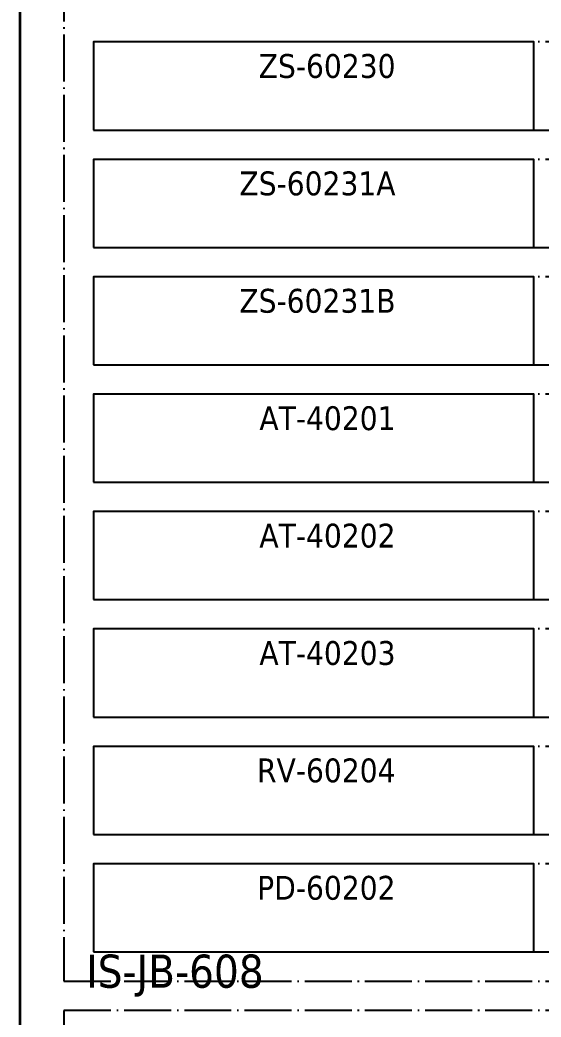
# Model space of a CAD drawing. Header units: millimetres. Extents: x 0 to 1792788, y -13 to 262234.
# Drawn here: x 0 to 35.5, y 157.6 to 225.5 of the extents above; entities that cross this region are included whole.
import ezdxf
from ezdxf.enums import TextEntityAlignment as Align

# ---------------------------------------------------------------- set-up
doc = ezdxf.new("R2010")
doc.units = ezdxf.units.MM
doc.linetypes.add('EPL_DASHDOT', pattern=[1, 0.8, -0.1, 0, -0.1])
for name, color, linetype, lineweight in [('EPLAN201', 7, 'Continuous', 35), ('EPLAN305', 5, 'Continuous', 25), ('EPLAN307', 134, 'EPL_DASHDOT', 25), ('EPLAN400', 5, 'Continuous', 35), ('EPLAN440', 73, 'Continuous', 35), ('EPLAN451', 7, 'Continuous', 35), ('EPLAN452', 7, 'Continuous', 35), ('EPLAN453', 7, 'Continuous', 35), ('EPLAN500', 7, 'Continuous', 35), ('EPLAN501', 7, 'Continuous', 35), ('EPLAN502', 7, 'Continuous', 35), ('EPLAN503', 7, 'Continuous', 35), ('EPLAN504', 7, 'Continuous', 35)]:
    doc.layers.add(name, color=color, linetype=linetype, lineweight=lineweight)
doc.styles.add('Tahoma', font='')
doc.styles.get('Tahoma').set_extended_font_data('Tahoma')

# ---------------------------------------------------------------- blocks, each defined once
blk = doc.blocks.new('EPLFRAME')
at = {"layer": 'EPLAN201', "linetype": 'Continuous', "lineweight": 35, "ltscale": 4}
blk.add_lwpolyline([(0, 0), (420, 0), (420, 297), (0, 297)], close=True, dxfattribs=at)
at = {"layer": 'EPLAN451', "color": 7, "style": 'Tahoma'}
for tag, p, height in [('14_10014', (101, 12), 2.257), ('14_10015', (185, 12), 2.257), ('14_10011', (101, 5), 2.257), ('14_10013', (332, 5), 1.625), ('14_10151', (73, 1), 1.625), ('14_10300', (415, 1), 1.625)]:
    blk.add_attdef(tag, p, '', height=height, dxfattribs=at)
blk.add_attdef('4_25020', text='', height=1.625, dxfattribs=at).set_placement((413, 1), align=Align.RIGHT)
at = {"layer": 'EPLAN452', "color": 7, "style": 'Tahoma'}
for tag, p, height in [('4_11041', (1, 17), 2.257), ('4_11071[1]', (1, 13), 1.625), ('4_11074[1]', (21, 13), 1.625), ('4_11070[1]', (41, 13), 1.625), ('4_11024', (73, 13), 1.625), ('4_11011', (231, 12), 2.257), ('4_11030', (301, 12), 2.257), ('4_20132_1001', (374, 13), 1.625), ('4_11071[2]', (1, 9), 1.625), ('4_11074[2]', (21, 9), 1.625), ('4_11070[2]', (41, 9), 1.625), ('4_11022', (73, 9), 1.625), ('4_20134_1001', (374, 9), 1.625), ('4_11071[3]', (1, 5), 1.625), ('4_11074[3]', (21, 5), 1.625), ('4_11070[3]', (41, 5), 1.625), ('4_11080', (73, 5), 1.625), ('4_11059', (301, 5), 1.625)]:
    blk.add_attdef(tag, p, '', height=height, dxfattribs=at)
for tag, height, p in [('4_11040', 2.257, (419, 17)), ('4_11000', 1.625, (419, 5)), ('4_11085', 1.625, (141, 1)), ('4_11086', 1.625, (183, 1))]:
    blk.add_attdef(tag, text='', height=height, dxfattribs=at).set_placement(p, align=Align.RIGHT)
at = {"layer": 'EPLAN453', "color": 7, "style": 'Tahoma'}
for tag, p in [('53_19005_1', (21, 293)), ('53_19005', (63, 293)), ('53_19005_8', (105, 293)), ('53_19005_6', (147, 293)), ('53_19005_7', (189, 293)), ('53_19005_9', (231, 293)), ('53_19005_3', (273, 293)), ('53_19005_2', (315, 293)), ('53_19005_4', (357, 293)), ('53_19005_5', (399, 293))]:
    blk.add_attdef(tag, text='', height=1.355, dxfattribs=at).set_placement(p, align=Align.BOTTOM_CENTER)
blk = doc.blocks.new('EPLSYM_LibrarySPECIAL_Symbol0_Variant0_Placement1_13')
at = {"layer": 'EPLAN305', "lineweight": 25, "ltscale": 4}
blk.add_lwpolyline([(0, -6), (30, -6), (30, 0), (0, 0)], close=True, dxfattribs=at)
at = {"layer": 'EPLAN400', "color": 5, "style": 'Tahoma'}
blk.add_attdef('17_20010', text='', height=2.2575, dxfattribs=at).set_placement((-1.5, -0.9515), align=Align.TOP_RIGHT)
at = {"layer": 'EPLAN440', "color": 73, "style": 'Tahoma'}
blk.add_attdef('17_20300', text='', height=1.6254, dxfattribs=at).set_placement((-1.5, -4.57508), align=Align.TOP_RIGHT)
at = {"layer": 'EPLAN500', "color": 7, "style": 'Tahoma'}
blk.add_attdef('17_20027', text='', height=1.6254, dxfattribs=at).set_placement((-1.5, -7.27508), align=Align.TOP_RIGHT)
at = {"layer": 'EPLAN501', "color": 7, "style": 'Tahoma'}
blk.add_attdef('17_20011', text='', height=1.6254, dxfattribs=at).set_placement((-1.5, -12.67508), align=Align.TOP_RIGHT)
at = {"layer": 'EPLAN502', "color": 7, "style": 'Tahoma'}
blk.add_attdef('17_20025', text='', height=1.6254, dxfattribs=at).set_placement((-1.5, -15.37508), align=Align.TOP_RIGHT)
at = {"layer": 'EPLAN503', "color": 7, "style": 'Tahoma'}
blk.add_attdef('17_20024', text='', height=1.6254, dxfattribs=at).set_placement((-1.5, -18.07508), align=Align.TOP_RIGHT)
at = {"layer": 'EPLAN504', "color": 7, "style": 'Tahoma'}
blk.add_attdef('17_20901[1]', text='', height=1.6254, dxfattribs=at).set_placement((-1.5, -9.97508), align=Align.TOP_RIGHT)
blk = doc.blocks.new('EPLSYM_LibrarySPECIAL_Symbol2_Variant0_Placement1_13')
at = {"layer": 'EPLAN307', "lineweight": 25, "ltscale": 4}
blk.add_lwpolyline([(0, -6), (34, -6), (34, 0), (0, 0)], close=True, dxfattribs=at)
at = {"layer": 'EPLAN400', "color": 5, "style": 'Tahoma'}
blk.add_attdef('88_20010', text='', height=2.2575, dxfattribs=at).set_placement((-1.5, -0.9515), align=Align.TOP_RIGHT)
at = {"layer": 'EPLAN500', "color": 7, "style": 'Tahoma'}
blk.add_attdef('88_20027', text='', height=1.6254, dxfattribs=at).set_placement((-1.5, -4.57508), align=Align.TOP_RIGHT)
at = {"layer": 'EPLAN501', "color": 7, "style": 'Tahoma'}
blk.add_attdef('88_20011', text='', height=1.6254, dxfattribs=at).set_placement((-1.5, -9.97508), align=Align.TOP_RIGHT)
at = {"layer": 'EPLAN502', "color": 7, "style": 'Tahoma'}
blk.add_attdef('88_20025', text='', height=1.6254, dxfattribs=at).set_placement((-1.5, -12.67508), align=Align.TOP_RIGHT)
at = {"layer": 'EPLAN503', "color": 7, "style": 'Tahoma'}
blk.add_attdef('88_20024', text='', height=1.6254, dxfattribs=at).set_placement((-1.5, -15.37508), align=Align.TOP_RIGHT)
at = {"layer": 'EPLAN504', "color": 7, "style": 'Tahoma'}
blk.add_attdef('88_20901[1]', text='', height=1.6254, dxfattribs=at).set_placement((-1.5, -7.27508), align=Align.TOP_RIGHT)
blk = doc.blocks.new('EPLSYM_LibrarySPECIAL_Symbol2_Variant0_Placement1_14')
at = {"layer": 'EPLAN307', "lineweight": 25, "ltscale": 4}
blk.add_lwpolyline([(0, -126), (118, -126), (118, 0), (0, 0)], close=True, dxfattribs=at)
at = {"layer": 'EPLAN400', "color": 5, "style": 'Tahoma'}
blk.add_attdef('88_20010', text='', height=2.2575, dxfattribs=at).set_placement((-1.5, -0.9515), align=Align.TOP_RIGHT)
at = {"layer": 'EPLAN500', "color": 7, "style": 'Tahoma'}
blk.add_attdef('88_20027', text='', height=1.6254, dxfattribs=at).set_placement((-1.5, -4.57508), align=Align.TOP_RIGHT)
at = {"layer": 'EPLAN501', "color": 7, "style": 'Tahoma'}
blk.add_attdef('88_20011', text='', height=1.6254, dxfattribs=at).set_placement((-1.5, -9.97508), align=Align.TOP_RIGHT)
at = {"layer": 'EPLAN502', "color": 7, "style": 'Tahoma'}
blk.add_attdef('88_20025', text='', height=1.6254, dxfattribs=at).set_placement((-1.5, -12.67508), align=Align.TOP_RIGHT)
at = {"layer": 'EPLAN503', "color": 7, "style": 'Tahoma'}
blk.add_attdef('88_20024', text='', height=1.6254, dxfattribs=at).set_placement((-1.5, -15.37508), align=Align.TOP_RIGHT)
at = {"layer": 'EPLAN504', "color": 7, "style": 'Tahoma'}
blk.add_attdef('88_20901[1]', text='', height=1.6254, dxfattribs=at).set_placement((-1.5, -7.27508), align=Align.TOP_RIGHT)
blk = doc.blocks.new('EPLSYM_LibrarySPECIAL_Symbol0_Variant0_Placement1_14')
at = {"layer": 'EPLAN305', "lineweight": 25, "ltscale": 4}
blk.add_lwpolyline([(0, -6), (30, -6), (30, 0), (0, 0)], close=True, dxfattribs=at)
at = {"layer": 'EPLAN400', "color": 5, "style": 'Tahoma'}
blk.add_attdef('17_20010', text='', height=2.2575, dxfattribs=at).set_placement((-1.5, -0.9515), align=Align.TOP_RIGHT)
at = {"layer": 'EPLAN440', "color": 73, "style": 'Tahoma'}
blk.add_attdef('17_20300', text='', height=1.6254, dxfattribs=at).set_placement((-1.5, -4.57508), align=Align.TOP_RIGHT)
at = {"layer": 'EPLAN500', "color": 7, "style": 'Tahoma'}
blk.add_attdef('17_20027', text='', height=1.6254, dxfattribs=at).set_placement((-1.5, -7.27508), align=Align.TOP_RIGHT)
at = {"layer": 'EPLAN501', "color": 7, "style": 'Tahoma'}
blk.add_attdef('17_20011', text='', height=1.6254, dxfattribs=at).set_placement((-1.5, -12.67508), align=Align.TOP_RIGHT)
at = {"layer": 'EPLAN502', "color": 7, "style": 'Tahoma'}
blk.add_attdef('17_20025', text='', height=1.6254, dxfattribs=at).set_placement((-1.5, -15.37508), align=Align.TOP_RIGHT)
at = {"layer": 'EPLAN503', "color": 7, "style": 'Tahoma'}
blk.add_attdef('17_20024', text='', height=1.6254, dxfattribs=at).set_placement((-1.5, -18.07508), align=Align.TOP_RIGHT)
at = {"layer": 'EPLAN504', "color": 7, "style": 'Tahoma'}
blk.add_attdef('17_20901[1]', text='', height=1.6254, dxfattribs=at).set_placement((-1.5, -9.97508), align=Align.TOP_RIGHT)
blk = doc.blocks.new('EPLSYM_LibrarySPECIAL_Symbol0_Variant0_Placement1_15')
at = {"layer": 'EPLAN305', "lineweight": 25, "ltscale": 4}
blk.add_lwpolyline([(0, -6), (30, -6), (30, 0), (0, 0)], close=True, dxfattribs=at)
at = {"layer": 'EPLAN400', "color": 5, "style": 'Tahoma'}
blk.add_attdef('17_20010', text='', height=2.2575, dxfattribs=at).set_placement((-1.5, -0.9515), align=Align.TOP_RIGHT)
at = {"layer": 'EPLAN440', "color": 73, "style": 'Tahoma'}
blk.add_attdef('17_20300', text='', height=1.6254, dxfattribs=at).set_placement((-1.5, -4.57508), align=Align.TOP_RIGHT)
at = {"layer": 'EPLAN500', "color": 7, "style": 'Tahoma'}
blk.add_attdef('17_20027', text='', height=1.6254, dxfattribs=at).set_placement((-1.5, -7.27508), align=Align.TOP_RIGHT)
at = {"layer": 'EPLAN501', "color": 7, "style": 'Tahoma'}
blk.add_attdef('17_20011', text='', height=1.6254, dxfattribs=at).set_placement((-1.5, -12.67508), align=Align.TOP_RIGHT)
at = {"layer": 'EPLAN502', "color": 7, "style": 'Tahoma'}
blk.add_attdef('17_20025', text='', height=1.6254, dxfattribs=at).set_placement((-1.5, -15.37508), align=Align.TOP_RIGHT)
at = {"layer": 'EPLAN503', "color": 7, "style": 'Tahoma'}
blk.add_attdef('17_20024', text='', height=1.6254, dxfattribs=at).set_placement((-1.5, -18.07508), align=Align.TOP_RIGHT)
at = {"layer": 'EPLAN504', "color": 7, "style": 'Tahoma'}
blk.add_attdef('17_20901[1]', text='', height=1.6254, dxfattribs=at).set_placement((-1.5, -9.97508), align=Align.TOP_RIGHT)
blk = doc.blocks.new('EPLSYM_LibrarySPECIAL_Symbol2_Variant0_Placement1_15')
at = {"layer": 'EPLAN307', "lineweight": 25, "ltscale": 4}
blk.add_lwpolyline([(0, -6), (34, -6), (34, 0), (0, 0)], close=True, dxfattribs=at)
at = {"layer": 'EPLAN400', "color": 5, "style": 'Tahoma'}
blk.add_attdef('88_20010', text='', height=2.2575, dxfattribs=at).set_placement((-1.5, -0.9515), align=Align.TOP_RIGHT)
at = {"layer": 'EPLAN500', "color": 7, "style": 'Tahoma'}
blk.add_attdef('88_20027', text='', height=1.6254, dxfattribs=at).set_placement((-1.5, -4.57508), align=Align.TOP_RIGHT)
at = {"layer": 'EPLAN501', "color": 7, "style": 'Tahoma'}
blk.add_attdef('88_20011', text='', height=1.6254, dxfattribs=at).set_placement((-1.5, -9.97508), align=Align.TOP_RIGHT)
at = {"layer": 'EPLAN502', "color": 7, "style": 'Tahoma'}
blk.add_attdef('88_20025', text='', height=1.6254, dxfattribs=at).set_placement((-1.5, -12.67508), align=Align.TOP_RIGHT)
at = {"layer": 'EPLAN503', "color": 7, "style": 'Tahoma'}
blk.add_attdef('88_20024', text='', height=1.6254, dxfattribs=at).set_placement((-1.5, -15.37508), align=Align.TOP_RIGHT)
at = {"layer": 'EPLAN504', "color": 7, "style": 'Tahoma'}
blk.add_attdef('88_20901[1]', text='', height=1.6254, dxfattribs=at).set_placement((-1.5, -7.27508), align=Align.TOP_RIGHT)
blk = doc.blocks.new('EPLSYM_LibrarySPECIAL_Symbol2_Variant0_Placement1_16')
at = {"layer": 'EPLAN307', "lineweight": 25, "ltscale": 4}
blk.add_lwpolyline([(0, -6), (34, -6), (34, 0), (0, 0)], close=True, dxfattribs=at)
at = {"layer": 'EPLAN400', "color": 5, "style": 'Tahoma'}
blk.add_attdef('88_20010', text='', height=2.2575, dxfattribs=at).set_placement((-1.5, -0.9515), align=Align.TOP_RIGHT)
at = {"layer": 'EPLAN500', "color": 7, "style": 'Tahoma'}
blk.add_attdef('88_20027', text='', height=1.6254, dxfattribs=at).set_placement((-1.5, -4.57508), align=Align.TOP_RIGHT)
at = {"layer": 'EPLAN501', "color": 7, "style": 'Tahoma'}
blk.add_attdef('88_20011', text='', height=1.6254, dxfattribs=at).set_placement((-1.5, -9.97508), align=Align.TOP_RIGHT)
at = {"layer": 'EPLAN502', "color": 7, "style": 'Tahoma'}
blk.add_attdef('88_20025', text='', height=1.6254, dxfattribs=at).set_placement((-1.5, -12.67508), align=Align.TOP_RIGHT)
at = {"layer": 'EPLAN503', "color": 7, "style": 'Tahoma'}
blk.add_attdef('88_20024', text='', height=1.6254, dxfattribs=at).set_placement((-1.5, -15.37508), align=Align.TOP_RIGHT)
at = {"layer": 'EPLAN504', "color": 7, "style": 'Tahoma'}
blk.add_attdef('88_20901[1]', text='', height=1.6254, dxfattribs=at).set_placement((-1.5, -7.27508), align=Align.TOP_RIGHT)
blk = doc.blocks.new('EPLSYM_LibrarySPECIAL_Symbol2_Variant0_Placement1_17')
at = {"layer": 'EPLAN307', "lineweight": 25, "ltscale": 4}
blk.add_lwpolyline([(0, -6), (34, -6), (34, 0), (0, 0)], close=True, dxfattribs=at)
at = {"layer": 'EPLAN400', "color": 5, "style": 'Tahoma'}
blk.add_attdef('88_20010', text='', height=2.2575, dxfattribs=at).set_placement((-1.5, -0.9515), align=Align.TOP_RIGHT)
at = {"layer": 'EPLAN500', "color": 7, "style": 'Tahoma'}
blk.add_attdef('88_20027', text='', height=1.6254, dxfattribs=at).set_placement((-1.5, -4.57508), align=Align.TOP_RIGHT)
at = {"layer": 'EPLAN501', "color": 7, "style": 'Tahoma'}
blk.add_attdef('88_20011', text='', height=1.6254, dxfattribs=at).set_placement((-1.5, -9.97508), align=Align.TOP_RIGHT)
at = {"layer": 'EPLAN502', "color": 7, "style": 'Tahoma'}
blk.add_attdef('88_20025', text='', height=1.6254, dxfattribs=at).set_placement((-1.5, -12.67508), align=Align.TOP_RIGHT)
at = {"layer": 'EPLAN503', "color": 7, "style": 'Tahoma'}
blk.add_attdef('88_20024', text='', height=1.6254, dxfattribs=at).set_placement((-1.5, -15.37508), align=Align.TOP_RIGHT)
at = {"layer": 'EPLAN504', "color": 7, "style": 'Tahoma'}
blk.add_attdef('88_20901[1]', text='', height=1.6254, dxfattribs=at).set_placement((-1.5, -7.27508), align=Align.TOP_RIGHT)
blk = doc.blocks.new('EPLSYM_LibrarySPECIAL_Symbol2_Variant0_Placement1_18')
at = {"layer": 'EPLAN307', "lineweight": 25, "ltscale": 4}
blk.add_lwpolyline([(0, -6), (34, -6), (34, 0), (0, 0)], close=True, dxfattribs=at)
at = {"layer": 'EPLAN400', "color": 5, "style": 'Tahoma'}
blk.add_attdef('88_20010', text='', height=2.2575, dxfattribs=at).set_placement((-1.5, -0.9515), align=Align.TOP_RIGHT)
at = {"layer": 'EPLAN500', "color": 7, "style": 'Tahoma'}
blk.add_attdef('88_20027', text='', height=1.6254, dxfattribs=at).set_placement((-1.5, -4.57508), align=Align.TOP_RIGHT)
at = {"layer": 'EPLAN501', "color": 7, "style": 'Tahoma'}
blk.add_attdef('88_20011', text='', height=1.6254, dxfattribs=at).set_placement((-1.5, -9.97508), align=Align.TOP_RIGHT)
at = {"layer": 'EPLAN502', "color": 7, "style": 'Tahoma'}
blk.add_attdef('88_20025', text='', height=1.6254, dxfattribs=at).set_placement((-1.5, -12.67508), align=Align.TOP_RIGHT)
at = {"layer": 'EPLAN503', "color": 7, "style": 'Tahoma'}
blk.add_attdef('88_20024', text='', height=1.6254, dxfattribs=at).set_placement((-1.5, -15.37508), align=Align.TOP_RIGHT)
at = {"layer": 'EPLAN504', "color": 7, "style": 'Tahoma'}
blk.add_attdef('88_20901[1]', text='', height=1.6254, dxfattribs=at).set_placement((-1.5, -7.27508), align=Align.TOP_RIGHT)
blk = doc.blocks.new('EPLSYM_LibrarySPECIAL_Symbol0_Variant0_Placement1_16')
at = {"layer": 'EPLAN305', "lineweight": 25, "ltscale": 4}
blk.add_lwpolyline([(0, -6), (30, -6), (30, 0), (0, 0)], close=True, dxfattribs=at)
at = {"layer": 'EPLAN400', "color": 5, "style": 'Tahoma'}
blk.add_attdef('17_20010', text='', height=2.2575, dxfattribs=at).set_placement((-1.5, -0.9515), align=Align.TOP_RIGHT)
at = {"layer": 'EPLAN440', "color": 73, "style": 'Tahoma'}
blk.add_attdef('17_20300', text='', height=1.6254, dxfattribs=at).set_placement((-1.5, -4.57508), align=Align.TOP_RIGHT)
at = {"layer": 'EPLAN500', "color": 7, "style": 'Tahoma'}
blk.add_attdef('17_20027', text='', height=1.6254, dxfattribs=at).set_placement((-1.5, -7.27508), align=Align.TOP_RIGHT)
at = {"layer": 'EPLAN501', "color": 7, "style": 'Tahoma'}
blk.add_attdef('17_20011', text='', height=1.6254, dxfattribs=at).set_placement((-1.5, -12.67508), align=Align.TOP_RIGHT)
at = {"layer": 'EPLAN502', "color": 7, "style": 'Tahoma'}
blk.add_attdef('17_20025', text='', height=1.6254, dxfattribs=at).set_placement((-1.5, -15.37508), align=Align.TOP_RIGHT)
at = {"layer": 'EPLAN503', "color": 7, "style": 'Tahoma'}
blk.add_attdef('17_20024', text='', height=1.6254, dxfattribs=at).set_placement((-1.5, -18.07508), align=Align.TOP_RIGHT)
at = {"layer": 'EPLAN504', "color": 7, "style": 'Tahoma'}
blk.add_attdef('17_20901[1]', text='', height=1.6254, dxfattribs=at).set_placement((-1.5, -9.97508), align=Align.TOP_RIGHT)
blk = doc.blocks.new('EPLSYM_LibrarySPECIAL_Symbol0_Variant0_Placement1_17')
at = {"layer": 'EPLAN305', "lineweight": 25, "ltscale": 4}
blk.add_lwpolyline([(0, -6), (30, -6), (30, 0), (0, 0)], close=True, dxfattribs=at)
at = {"layer": 'EPLAN400', "color": 5, "style": 'Tahoma'}
blk.add_attdef('17_20010', text='', height=2.2575, dxfattribs=at).set_placement((-1.5, -0.9515), align=Align.TOP_RIGHT)
at = {"layer": 'EPLAN440', "color": 73, "style": 'Tahoma'}
blk.add_attdef('17_20300', text='', height=1.6254, dxfattribs=at).set_placement((-1.5, -4.57508), align=Align.TOP_RIGHT)
at = {"layer": 'EPLAN500', "color": 7, "style": 'Tahoma'}
blk.add_attdef('17_20027', text='', height=1.6254, dxfattribs=at).set_placement((-1.5, -7.27508), align=Align.TOP_RIGHT)
at = {"layer": 'EPLAN501', "color": 7, "style": 'Tahoma'}
blk.add_attdef('17_20011', text='', height=1.6254, dxfattribs=at).set_placement((-1.5, -12.67508), align=Align.TOP_RIGHT)
at = {"layer": 'EPLAN502', "color": 7, "style": 'Tahoma'}
blk.add_attdef('17_20025', text='', height=1.6254, dxfattribs=at).set_placement((-1.5, -15.37508), align=Align.TOP_RIGHT)
at = {"layer": 'EPLAN503', "color": 7, "style": 'Tahoma'}
blk.add_attdef('17_20024', text='', height=1.6254, dxfattribs=at).set_placement((-1.5, -18.07508), align=Align.TOP_RIGHT)
at = {"layer": 'EPLAN504', "color": 7, "style": 'Tahoma'}
blk.add_attdef('17_20901[1]', text='', height=1.6254, dxfattribs=at).set_placement((-1.5, -9.97508), align=Align.TOP_RIGHT)
blk = doc.blocks.new('EPLSYM_LibrarySPECIAL_Symbol2_Variant0_Placement1_19')
at = {"layer": 'EPLAN307', "lineweight": 25, "ltscale": 4}
blk.add_lwpolyline([(0, -6), (34, -6), (34, 0), (0, 0)], close=True, dxfattribs=at)
at = {"layer": 'EPLAN400', "color": 5, "style": 'Tahoma'}
blk.add_attdef('88_20010', text='', height=2.2575, dxfattribs=at).set_placement((-1.5, -0.9515), align=Align.TOP_RIGHT)
at = {"layer": 'EPLAN500', "color": 7, "style": 'Tahoma'}
blk.add_attdef('88_20027', text='', height=1.6254, dxfattribs=at).set_placement((-1.5, -4.57508), align=Align.TOP_RIGHT)
at = {"layer": 'EPLAN501', "color": 7, "style": 'Tahoma'}
blk.add_attdef('88_20011', text='', height=1.6254, dxfattribs=at).set_placement((-1.5, -9.97508), align=Align.TOP_RIGHT)
at = {"layer": 'EPLAN502', "color": 7, "style": 'Tahoma'}
blk.add_attdef('88_20025', text='', height=1.6254, dxfattribs=at).set_placement((-1.5, -12.67508), align=Align.TOP_RIGHT)
at = {"layer": 'EPLAN503', "color": 7, "style": 'Tahoma'}
blk.add_attdef('88_20024', text='', height=1.6254, dxfattribs=at).set_placement((-1.5, -15.37508), align=Align.TOP_RIGHT)
at = {"layer": 'EPLAN504', "color": 7, "style": 'Tahoma'}
blk.add_attdef('88_20901[1]', text='', height=1.6254, dxfattribs=at).set_placement((-1.5, -7.27508), align=Align.TOP_RIGHT)
blk = doc.blocks.new('EPLSYM_LibrarySPECIAL_Symbol2_Variant0_Placement1_20')
at = {"layer": 'EPLAN307', "lineweight": 25, "ltscale": 4}
blk.add_lwpolyline([(0, -6), (34, -6), (34, 0), (0, 0)], close=True, dxfattribs=at)
at = {"layer": 'EPLAN400', "color": 5, "style": 'Tahoma'}
blk.add_attdef('88_20010', text='', height=2.2575, dxfattribs=at).set_placement((-1.5, -0.9515), align=Align.TOP_RIGHT)
at = {"layer": 'EPLAN500', "color": 7, "style": 'Tahoma'}
blk.add_attdef('88_20027', text='', height=1.6254, dxfattribs=at).set_placement((-1.5, -4.57508), align=Align.TOP_RIGHT)
at = {"layer": 'EPLAN501', "color": 7, "style": 'Tahoma'}
blk.add_attdef('88_20011', text='', height=1.6254, dxfattribs=at).set_placement((-1.5, -9.97508), align=Align.TOP_RIGHT)
at = {"layer": 'EPLAN502', "color": 7, "style": 'Tahoma'}
blk.add_attdef('88_20025', text='', height=1.6254, dxfattribs=at).set_placement((-1.5, -12.67508), align=Align.TOP_RIGHT)
at = {"layer": 'EPLAN503', "color": 7, "style": 'Tahoma'}
blk.add_attdef('88_20024', text='', height=1.6254, dxfattribs=at).set_placement((-1.5, -15.37508), align=Align.TOP_RIGHT)
at = {"layer": 'EPLAN504', "color": 7, "style": 'Tahoma'}
blk.add_attdef('88_20901[1]', text='', height=1.6254, dxfattribs=at).set_placement((-1.5, -7.27508), align=Align.TOP_RIGHT)
blk = doc.blocks.new('EPLSYM_LibrarySPECIAL_Symbol0_Variant0_Placement1_18')
at = {"layer": 'EPLAN305', "lineweight": 25, "ltscale": 4}
blk.add_lwpolyline([(0, -6), (30, -6), (30, 0), (0, 0)], close=True, dxfattribs=at)
at = {"layer": 'EPLAN400', "color": 5, "style": 'Tahoma'}
blk.add_attdef('17_20010', text='', height=2.2575, dxfattribs=at).set_placement((-1.5, -0.9515), align=Align.TOP_RIGHT)
at = {"layer": 'EPLAN440', "color": 73, "style": 'Tahoma'}
blk.add_attdef('17_20300', text='', height=1.6254, dxfattribs=at).set_placement((-1.5, -4.57508), align=Align.TOP_RIGHT)
at = {"layer": 'EPLAN500', "color": 7, "style": 'Tahoma'}
blk.add_attdef('17_20027', text='', height=1.6254, dxfattribs=at).set_placement((-1.5, -7.27508), align=Align.TOP_RIGHT)
at = {"layer": 'EPLAN501', "color": 7, "style": 'Tahoma'}
blk.add_attdef('17_20011', text='', height=1.6254, dxfattribs=at).set_placement((-1.5, -12.67508), align=Align.TOP_RIGHT)
at = {"layer": 'EPLAN502', "color": 7, "style": 'Tahoma'}
blk.add_attdef('17_20025', text='', height=1.6254, dxfattribs=at).set_placement((-1.5, -15.37508), align=Align.TOP_RIGHT)
at = {"layer": 'EPLAN503', "color": 7, "style": 'Tahoma'}
blk.add_attdef('17_20024', text='', height=1.6254, dxfattribs=at).set_placement((-1.5, -18.07508), align=Align.TOP_RIGHT)
at = {"layer": 'EPLAN504', "color": 7, "style": 'Tahoma'}
blk.add_attdef('17_20901[1]', text='', height=1.6254, dxfattribs=at).set_placement((-1.5, -9.97508), align=Align.TOP_RIGHT)
blk = doc.blocks.new('EPLSYM_LibrarySPECIAL_Symbol0_Variant0_Placement1_19')
at = {"layer": 'EPLAN305', "lineweight": 25, "ltscale": 4}
blk.add_lwpolyline([(0, -6), (30, -6), (30, 0), (0, 0)], close=True, dxfattribs=at)
at = {"layer": 'EPLAN400', "color": 5, "style": 'Tahoma'}
blk.add_attdef('17_20010', text='', height=2.2575, dxfattribs=at).set_placement((-1.5, -0.9515), align=Align.TOP_RIGHT)
at = {"layer": 'EPLAN440', "color": 73, "style": 'Tahoma'}
blk.add_attdef('17_20300', text='', height=1.6254, dxfattribs=at).set_placement((-1.5, -4.57508), align=Align.TOP_RIGHT)
at = {"layer": 'EPLAN500', "color": 7, "style": 'Tahoma'}
blk.add_attdef('17_20027', text='', height=1.6254, dxfattribs=at).set_placement((-1.5, -7.27508), align=Align.TOP_RIGHT)
at = {"layer": 'EPLAN501', "color": 7, "style": 'Tahoma'}
blk.add_attdef('17_20011', text='', height=1.6254, dxfattribs=at).set_placement((-1.5, -12.67508), align=Align.TOP_RIGHT)
at = {"layer": 'EPLAN502', "color": 7, "style": 'Tahoma'}
blk.add_attdef('17_20025', text='', height=1.6254, dxfattribs=at).set_placement((-1.5, -15.37508), align=Align.TOP_RIGHT)
at = {"layer": 'EPLAN503', "color": 7, "style": 'Tahoma'}
blk.add_attdef('17_20024', text='', height=1.6254, dxfattribs=at).set_placement((-1.5, -18.07508), align=Align.TOP_RIGHT)
at = {"layer": 'EPLAN504', "color": 7, "style": 'Tahoma'}
blk.add_attdef('17_20901[1]', text='', height=1.6254, dxfattribs=at).set_placement((-1.5, -9.97508), align=Align.TOP_RIGHT)
blk = doc.blocks.new('EPLSYM_LibrarySPECIAL_Symbol2_Variant0_Placement1_21')
at = {"layer": 'EPLAN307', "lineweight": 25, "ltscale": 4}
blk.add_lwpolyline([(0, -6), (34, -6), (34, 0), (0, 0)], close=True, dxfattribs=at)
at = {"layer": 'EPLAN400', "color": 5, "style": 'Tahoma'}
blk.add_attdef('88_20010', text='', height=2.2575, dxfattribs=at).set_placement((-1.5, -0.9515), align=Align.TOP_RIGHT)
at = {"layer": 'EPLAN500', "color": 7, "style": 'Tahoma'}
blk.add_attdef('88_20027', text='', height=1.6254, dxfattribs=at).set_placement((-1.5, -4.57508), align=Align.TOP_RIGHT)
at = {"layer": 'EPLAN501', "color": 7, "style": 'Tahoma'}
blk.add_attdef('88_20011', text='', height=1.6254, dxfattribs=at).set_placement((-1.5, -9.97508), align=Align.TOP_RIGHT)
at = {"layer": 'EPLAN502', "color": 7, "style": 'Tahoma'}
blk.add_attdef('88_20025', text='', height=1.6254, dxfattribs=at).set_placement((-1.5, -12.67508), align=Align.TOP_RIGHT)
at = {"layer": 'EPLAN503', "color": 7, "style": 'Tahoma'}
blk.add_attdef('88_20024', text='', height=1.6254, dxfattribs=at).set_placement((-1.5, -15.37508), align=Align.TOP_RIGHT)
at = {"layer": 'EPLAN504', "color": 7, "style": 'Tahoma'}
blk.add_attdef('88_20901[1]', text='', height=1.6254, dxfattribs=at).set_placement((-1.5, -7.27508), align=Align.TOP_RIGHT)
blk = doc.blocks.new('EPLSYM_LibrarySPECIAL_Symbol0_Variant0_Placement1_20')
at = {"layer": 'EPLAN305', "lineweight": 25, "ltscale": 4}
blk.add_lwpolyline([(0, -6), (30, -6), (30, 0), (0, 0)], close=True, dxfattribs=at)
at = {"layer": 'EPLAN400', "color": 5, "style": 'Tahoma'}
blk.add_attdef('17_20010', text='', height=2.2575, dxfattribs=at).set_placement((-1.5, -0.9515), align=Align.TOP_RIGHT)
at = {"layer": 'EPLAN440', "color": 73, "style": 'Tahoma'}
blk.add_attdef('17_20300', text='', height=1.6254, dxfattribs=at).set_placement((-1.5, -4.57508), align=Align.TOP_RIGHT)
at = {"layer": 'EPLAN500', "color": 7, "style": 'Tahoma'}
blk.add_attdef('17_20027', text='', height=1.6254, dxfattribs=at).set_placement((-1.5, -7.27508), align=Align.TOP_RIGHT)
at = {"layer": 'EPLAN501', "color": 7, "style": 'Tahoma'}
blk.add_attdef('17_20011', text='', height=1.6254, dxfattribs=at).set_placement((-1.5, -12.67508), align=Align.TOP_RIGHT)
at = {"layer": 'EPLAN502', "color": 7, "style": 'Tahoma'}
blk.add_attdef('17_20025', text='', height=1.6254, dxfattribs=at).set_placement((-1.5, -15.37508), align=Align.TOP_RIGHT)
at = {"layer": 'EPLAN503', "color": 7, "style": 'Tahoma'}
blk.add_attdef('17_20024', text='', height=1.6254, dxfattribs=at).set_placement((-1.5, -18.07508), align=Align.TOP_RIGHT)
at = {"layer": 'EPLAN504', "color": 7, "style": 'Tahoma'}
blk.add_attdef('17_20901[1]', text='', height=1.6254, dxfattribs=at).set_placement((-1.5, -9.97508), align=Align.TOP_RIGHT)
blk = doc.blocks.new('EPLSYM_LibrarySPECIAL_Symbol2_Variant0_Placement1_22')
at = {"layer": 'EPLAN307', "lineweight": 25, "ltscale": 4}
blk.add_lwpolyline([(0, -62), (118, -62), (118, 0), (0, 0)], close=True, dxfattribs=at)
at = {"layer": 'EPLAN400', "color": 5, "style": 'Tahoma'}
blk.add_attdef('88_20010', text='', height=2.2575, dxfattribs=at).set_placement((-1.5, -0.9515), align=Align.TOP_RIGHT)
at = {"layer": 'EPLAN500', "color": 7, "style": 'Tahoma'}
blk.add_attdef('88_20027', text='', height=1.6254, dxfattribs=at).set_placement((-1.5, -4.57508), align=Align.TOP_RIGHT)
at = {"layer": 'EPLAN501', "color": 7, "style": 'Tahoma'}
blk.add_attdef('88_20011', text='', height=1.6254, dxfattribs=at).set_placement((-1.5, -9.97508), align=Align.TOP_RIGHT)
at = {"layer": 'EPLAN502', "color": 7, "style": 'Tahoma'}
blk.add_attdef('88_20025', text='', height=1.6254, dxfattribs=at).set_placement((-1.5, -12.67508), align=Align.TOP_RIGHT)
at = {"layer": 'EPLAN503', "color": 7, "style": 'Tahoma'}
blk.add_attdef('88_20024', text='', height=1.6254, dxfattribs=at).set_placement((-1.5, -15.37508), align=Align.TOP_RIGHT)
at = {"layer": 'EPLAN504', "color": 7, "style": 'Tahoma'}
blk.add_attdef('88_20901[1]', text='', height=1.6254, dxfattribs=at).set_placement((-1.5, -7.27508), align=Align.TOP_RIGHT)

msp = doc.modelspace()

# ---------------------------------------------------------------- block references
for name, p in [('EPLFRAME', (0, 0)), ('EPLSYM_LibrarySPECIAL_Symbol2_Variant0_Placement1_14', (3, 286)), ('EPLSYM_LibrarySPECIAL_Symbol2_Variant0_Placement1_13', (5, 224)), ('EPLSYM_LibrarySPECIAL_Symbol2_Variant0_Placement1_15', (5, 216)), ('EPLSYM_LibrarySPECIAL_Symbol2_Variant0_Placement1_16', (5, 208)), ('EPLSYM_LibrarySPECIAL_Symbol2_Variant0_Placement1_17', (5, 200)), ('EPLSYM_LibrarySPECIAL_Symbol2_Variant0_Placement1_18', (5, 192)), ('EPLSYM_LibrarySPECIAL_Symbol2_Variant0_Placement1_19', (5, 184)), ('EPLSYM_LibrarySPECIAL_Symbol2_Variant0_Placement1_20', (5, 176)), ('EPLSYM_LibrarySPECIAL_Symbol2_Variant0_Placement1_21', (5, 168))]:
    msp.add_blockref(name, p)
ref = msp.add_blockref('EPLSYM_LibrarySPECIAL_Symbol0_Variant0_Placement1_13', (5, 224))
ref.add_attrib('17_20011', 'ZS-60230', dxfattribs={"layer": 'EPLAN501', "color": 7, "height": 1.6254, "style": 'Tahoma'}).set_placement((25.586, 223.175), align=Align.TOP_RIGHT)
ref = msp.add_blockref('EPLSYM_LibrarySPECIAL_Symbol0_Variant0_Placement1_14', (5, 216))
ref.add_attrib('17_20011', 'ZS-60231A', dxfattribs={"layer": 'EPLAN501', "color": 7, "height": 1.6254, "style": 'Tahoma'}).set_placement((25.586, 215.175), align=Align.TOP_RIGHT)
ref = msp.add_blockref('EPLSYM_LibrarySPECIAL_Symbol0_Variant0_Placement1_15', (5, 208))
ref.add_attrib('17_20011', 'ZS-60231B', dxfattribs={"layer": 'EPLAN501', "color": 7, "height": 1.6254, "style": 'Tahoma'}).set_placement((25.586, 207.175), align=Align.TOP_RIGHT)
ref = msp.add_blockref('EPLSYM_LibrarySPECIAL_Symbol0_Variant0_Placement1_19', (5, 200))
ref.add_attrib('17_20011', 'AT-40201', dxfattribs={"layer": 'EPLAN501', "color": 7, "height": 1.6254, "style": 'Tahoma'}).set_placement((25.586, 199.175), align=Align.TOP_RIGHT)
ref = msp.add_blockref('EPLSYM_LibrarySPECIAL_Symbol0_Variant0_Placement1_18', (5, 192))
ref.add_attrib('17_20011', 'AT-40202', dxfattribs={"layer": 'EPLAN501', "color": 7, "height": 1.6254, "style": 'Tahoma'}).set_placement((25.586, 191.175), align=Align.TOP_RIGHT)
ref = msp.add_blockref('EPLSYM_LibrarySPECIAL_Symbol0_Variant0_Placement1_16', (5, 184))
ref.add_attrib('17_20011', 'AT-40203', dxfattribs={"layer": 'EPLAN501', "color": 7, "height": 1.6254, "style": 'Tahoma'}).set_placement((25.586, 183.175), align=Align.TOP_RIGHT)
ref = msp.add_blockref('EPLSYM_LibrarySPECIAL_Symbol0_Variant0_Placement1_17', (5, 176))
ref.add_attrib('17_20011', 'RV-60204', dxfattribs={"layer": 'EPLAN501', "color": 7, "height": 1.6254, "style": 'Tahoma'}).set_placement((25.586, 175.175), align=Align.TOP_RIGHT)
ref = msp.add_blockref('EPLSYM_LibrarySPECIAL_Symbol0_Variant0_Placement1_20', (5, 168))
ref.add_attrib('17_20011', 'PD-60202', dxfattribs={"layer": 'EPLAN501', "color": 7, "height": 1.6254, "style": 'Tahoma'}).set_placement((25.586, 167.175), align=Align.TOP_RIGHT)
ref = msp.add_blockref('EPLSYM_LibrarySPECIAL_Symbol2_Variant0_Placement1_22', (3, 158))
ref.add_attrib('88_20010', 'IS-JB-608', dxfattribs={"layer": 'EPLAN400', "color": 5, "height": 2.2575, "style": 'Tahoma'}).set_placement((16.605, 161.809), align=Align.TOP_RIGHT)

doc.saveas('drawing.dxf')
